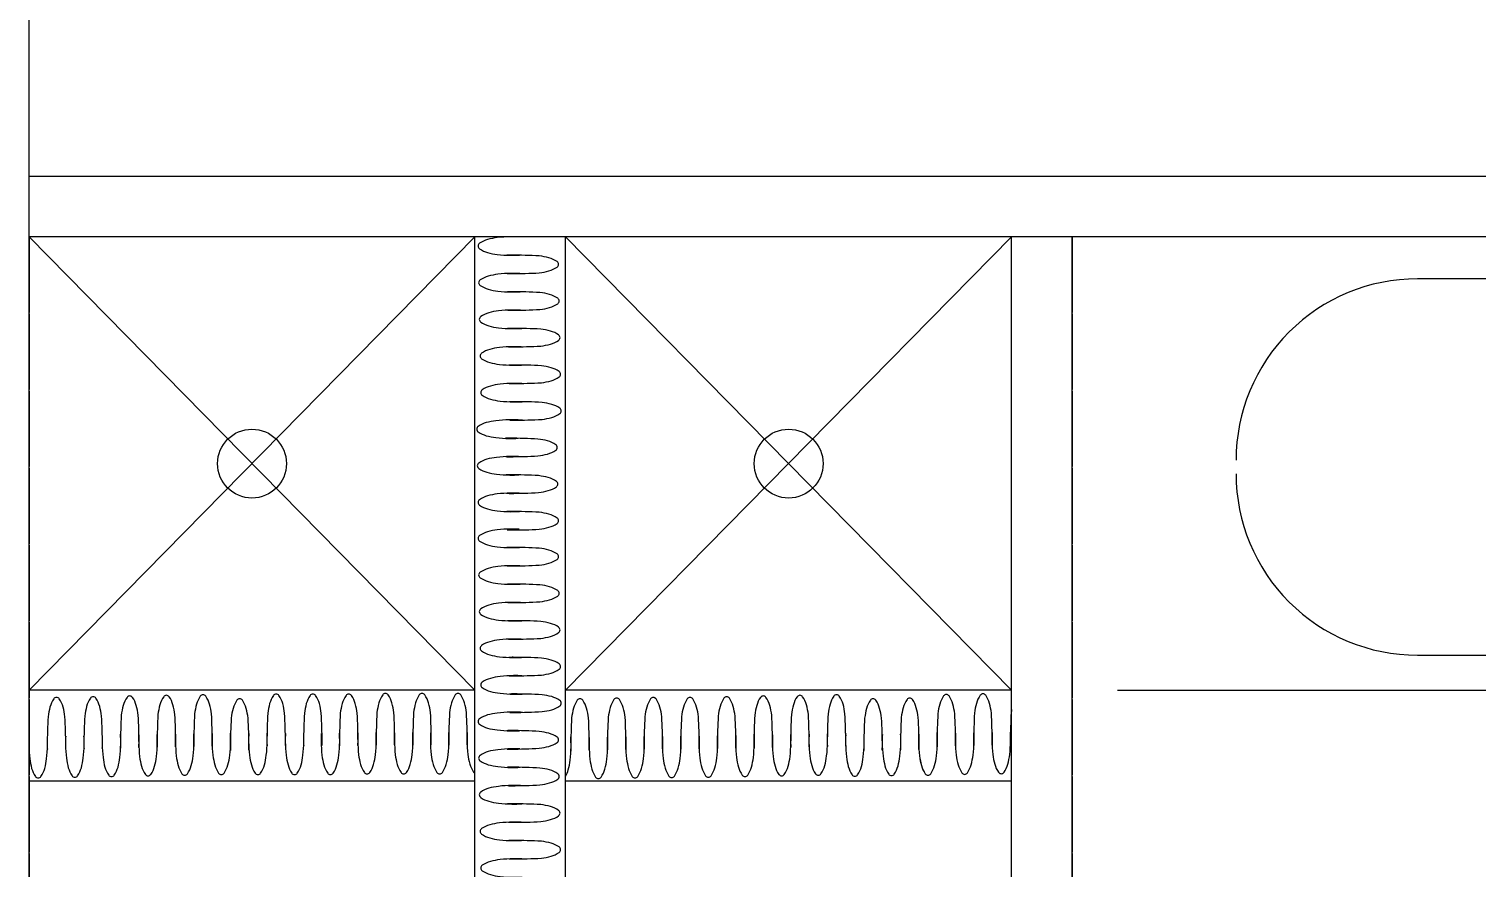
# Model space of a CAD drawing. Header units: inches. Extents: x -460 to 10305, y -938 to 5356.
# Drawn here: x 2012.3 to 2108.1, y 2535.3 to 2590.9 of the extents above; entities that cross this region are included whole.
import ezdxf

# ---------------------------------------------------------------- set-up
doc = ezdxf.new("R2010")
doc.units = ezdxf.units.IN
doc.header["$MEASUREMENT"] = 0
doc.linetypes.add('01-0263-01-DWG-BFP-ARCH$0$763', pattern=[5.0001, 5, -0.0001])
for name, color, linetype in [('01-0263-01-DWG-BFP-ARCH$0$SP-AREA', 250, '01-0263-01-DWG-BFP-ARCH$0$763'), ('01-0263-01-DWG-BFP-ARCH$0$SP-FIXT', 35, 'Continuous'), ('01-0263-01-DWG-BFP-ARCH$0$SP-PART', 190, 'Continuous'), ('01-0263-01-DWG-BFP-ARCH$0$SP-WALL', 7, 'Continuous')]:
    doc.layers.add(name, color=color, linetype=linetype)

# ---------------------------------------------------------------- blocks, each defined once
blk = doc.blocks.new('01-0263-01-DWG-BFP-ARCH', base_point=(1295.158, 1353.427))
at = {"layer": '01-0263-01-DWG-BFP-ARCH$0$SP-AREA'}
blk.add_lwpolyline([(3535.158, 1858.927), (3535.158, 1981.427), (3467.158, 1981.427), (3467.158, 1907.427), (3461.158, 1907.427), (3461.158, 1911.427), (3463.158, 1911.427), (3463.158, 1981.427), (3376.158, 1981.427), (3376.158, 1932.77), (3356.158, 1903.194), (3356.158, 1888.851), (3352.158, 1888.851), (3352.158, 1904.851), (3372.158, 1934.427), (3372.158, 1981.427), (3307.158, 1981.427), (3307.158, 1865.427)], dxfattribs=at)
at = {"layer": '01-0263-01-DWG-BFP-ARCH$0$SP-FIXT'}
for p, q in [((3336.658, 1951.427), (3307.158, 1981.427)), ((3336.658, 1981.427), (3307.158, 1951.427)), ((3372.158, 1981.427), (3342.658, 1951.427)), ((3372.158, 1951.427), (3342.658, 1981.427)), ((3379.158, 1951.427), (3463.158, 1951.427))]:
    blk.add_line(p, q, dxfattribs=at)
blk.add_lwpolyline([(3387.007, 1965.753, 0.414214), (3399.007, 1953.753), (3451.923, 1953.753), (3451.923, 1978.653), (3399.007, 1978.653, 0.414214), (3387.007, 1966.653)], format="xyb", dxfattribs=at)
for centre in [(3321.908, 1966.427), (3357.408, 1966.427)]:
    blk.add_circle(centre, 2.278, dxfattribs=at)
at = {"layer": '01-0263-01-DWG-BFP-ARCH$0$SP-PART'}
for p, q in [((3336.658, 1913.427), (3336.658, 1981.427)), ((3342.658, 1913.427), (3342.658, 1981.427)), ((3336.658, 1951.427), (3307.158, 1951.427)), ((3372.158, 1951.427), (3342.658, 1951.427)), ((3336.658, 1945.427), (3307.158, 1945.427)), ((3372.158, 1945.427), (3342.658, 1945.427))]:
    blk.add_line(p, q, dxfattribs=at)
for points in [[(3339.582, 1981.427, 0.004146), (3339.021, 1981.432, 0.02916), (3338.134, 1981.38, 0.039769), (3337.494, 1981.253, 0.081037), (3336.957, 1981.001, 0.247833), (3336.861, 1980.821, 0.247833), (3336.957, 1980.64, 0.081037), (3337.494, 1980.389, 0.039769), (3338.134, 1980.262, 0.02916), (3339.021, 1980.21, 0.0043), (3339.603, 1980.215, 0.039769)], [(3342.186, 1979.609, 0.247833), (3342.091, 1979.789, 0.081037), (3341.553, 1980.041, 0.039769), (3340.914, 1980.168, 0.013847), (3339.042, 1980.219, 0.009217), (3338.761, 1980.214, 0.039769)], [(3338.782, 1979.002, 0.008534), (3339.042, 1978.998, 0.013847), (3340.914, 1979.05, 0.039769), (3341.553, 1979.177, 0.081037), (3342.091, 1979.428, 0.247833), (3342.186, 1979.609, 0.247833)], [(3339.624, 1979.003, 0.004146), (3339.063, 1979.007, 0.02916), (3338.175, 1978.956, 0.039769), (3337.536, 1978.828, 0.081037), (3336.998, 1978.577, 0.247833), (3336.903, 1978.397, 0.247833), (3336.998, 1978.216, 0.081037), (3337.536, 1977.965, 0.039769), (3338.175, 1977.837, 0.02916), (3339.063, 1977.786, 0.0043), (3339.644, 1977.791, 0.039769)], [(3342.228, 1977.184, 0.247833), (3342.132, 1977.365, 0.081037), (3341.595, 1977.616, 0.039769), (3340.955, 1977.744, 0.013847), (3339.084, 1977.795, 0.009217), (3338.803, 1977.79, 0.039769)], [(3339.665, 1976.579, 0.004146), (3339.105, 1976.583, 0.02916), (3338.217, 1976.531, 0.039769), (3337.577, 1976.404, 0.081037), (3337.04, 1976.153, 0.247833), (3336.945, 1975.972, 0.247833), (3337.04, 1975.792, 0.081037), (3337.577, 1975.54, 0.039769), (3338.217, 1975.413, 0.02916), (3339.105, 1975.362, 0.004854), (3339.761, 1975.368, 0.039769)], [(3338.823, 1976.578, 0.008534), (3339.084, 1976.574, 0.013847), (3340.955, 1976.625, 0.039769), (3341.595, 1976.753, 0.081037), (3342.132, 1977.004, 0.247833), (3342.228, 1977.184, 0.247833)], [(3342.285, 1974.763, 0.247833), (3342.19, 1974.944, 0.081037), (3341.653, 1975.195, 0.039769), (3341.013, 1975.322, 0.013847), (3339.142, 1975.374, 0.010512), (3338.821, 1975.367, 0.039769)], [(3338.881, 1974.156, 0.008534), (3339.142, 1974.152, 0.013847), (3341.013, 1974.204, 0.039769), (3341.653, 1974.331, 0.081037), (3342.19, 1974.582, 0.247833), (3342.285, 1974.763, 0.247833)], [(3339.723, 1974.157, 0.004146), (3339.162, 1974.162, 0.02916), (3338.275, 1974.11, 0.039769), (3337.635, 1973.983, 0.081037), (3337.098, 1973.731, 0.247833), (3337.002, 1973.551, 0.247833), (3337.098, 1973.37, 0.081037), (3337.635, 1973.119, 0.039769), (3338.275, 1972.992, 0.02916), (3339.162, 1972.94, 0.0043), (3339.744, 1972.945, 0.039769)], [(3342.327, 1972.339, 0.247833), (3342.232, 1972.519, 0.081037), (3341.694, 1972.771, 0.039769), (3341.055, 1972.898, 0.013847), (3339.183, 1972.949, 0.009217), (3338.902, 1972.944, 0.039769)], [(3339.765, 1971.733, 0.004146), (3339.204, 1971.737, 0.02916), (3338.316, 1971.686, 0.039769), (3337.677, 1971.558, 0.081037), (3337.139, 1971.307, 0.247833), (3337.044, 1971.127, 0.247833), (3337.139, 1970.946, 0.081037), (3337.677, 1970.695, 0.039769), (3338.316, 1970.567, 0.02916), (3339.204, 1970.516, 0.0043), (3339.785, 1970.521, 0.039769)], [(3338.923, 1971.732, 0.008534), (3339.183, 1971.728, 0.013847), (3341.055, 1971.78, 0.039769), (3341.694, 1971.907, 0.081037), (3342.232, 1972.158, 0.247833), (3342.327, 1972.339, 0.247833)], [(3339.806, 1969.309, 0.004146), (3339.246, 1969.313, 0.009217), (3338.964, 1969.308, 0.008534), (3339.225, 1969.304, 0.013847), (3341.096, 1969.355, 0.039769), (3341.736, 1969.483, 0.081037), (3342.273, 1969.734, 0.247833), (3342.369, 1969.914, 0.247833), (3342.273, 1970.095, 0.081037), (3341.736, 1970.346, 0.039769), (3341.096, 1970.473, 0.013847), (3339.225, 1970.525, 0.009217), (3338.944, 1970.52, 0.039769)], [(3339.493, 1969.312, 0.004146), (3338.933, 1969.317, 0.02916), (3338.045, 1969.265, 0.039769), (3337.405, 1969.138, 0.081037), (3336.868, 1968.887, 0.247833), (3336.773, 1968.706, 0.247833), (3336.868, 1968.525, 0.081037), (3337.405, 1968.274, 0.039769), (3338.045, 1968.147, 0.02916), (3338.933, 1968.095, 0.0043), (3339.514, 1968.1, 0.039769)], [(3342.098, 1967.494, 0.247833), (3342.002, 1967.675, 0.081037), (3341.465, 1967.926, 0.039769), (3340.825, 1968.053, 0.013847), (3338.954, 1968.105, 0.009217), (3338.672, 1968.1, 0.039769)], [(3339.535, 1966.888, 0.004146), (3338.974, 1966.893, 0.02916), (3338.087, 1966.841, 0.039769), (3337.447, 1966.714, 0.081037), (3336.91, 1966.463, 0.247833), (3336.814, 1966.282, 0.247833), (3336.91, 1966.101, 0.081037), (3337.447, 1965.85, 0.039769), (3338.087, 1965.723, 0.02916), (3338.974, 1965.671, 0.0043), (3339.556, 1965.676, 0.039769)], [(3338.693, 1966.888, 0.008534), (3338.954, 1966.883, 0.013847), (3340.825, 1966.935, 0.039769), (3341.465, 1967.062, 0.081037), (3342.002, 1967.313, 0.247833), (3342.098, 1967.494, 0.247833)], [(3342.139, 1965.07, 0.247833), (3342.044, 1965.251, 0.081037), (3341.507, 1965.502, 0.039769), (3340.867, 1965.629, 0.013847), (3338.995, 1965.681, 0.009217), (3338.714, 1965.676, 0.039769)], [(3338.735, 1964.464, 0.008534), (3338.995, 1964.459, 0.013847), (3340.867, 1964.511, 0.039769), (3341.507, 1964.638, 0.081037), (3342.044, 1964.889, 0.247833), (3342.139, 1965.07, 0.247833)], [(3339.582, 1964.464, 0.004146), (3339.021, 1964.469, 0.02916), (3338.134, 1964.417, 0.039769), (3337.494, 1964.29, 0.081037), (3336.957, 1964.039, 0.247833), (3336.861, 1963.858, 0.247833), (3336.957, 1963.677, 0.081037), (3337.494, 1963.426, 0.039769), (3338.134, 1963.299, 0.02916), (3339.021, 1963.247, 0.0043), (3339.603, 1963.252, 0.039769)], [(3342.186, 1962.646, 0.247833), (3342.091, 1962.827, 0.081037), (3341.553, 1963.078, 0.039769), (3340.914, 1963.205, 0.013847), (3339.042, 1963.257, 0.009217), (3338.761, 1963.252, 0.039769)], [(3339.582, 1962.088, 0.004146), (3339.021, 1962.092, 0.02916), (3338.134, 1962.041, 0.039769), (3337.494, 1961.914, 0.081037), (3336.957, 1961.662, 0.247833), (3336.861, 1961.482, 0.247833), (3336.957, 1961.301, 0.081037), (3337.494, 1961.05, 0.039769), (3338.134, 1960.923, 0.02916), (3339.021, 1960.871, 0.0043), (3339.603, 1960.876, 0.039769)], [(3338.782, 1962.04, 0.008534), (3339.042, 1962.035, 0.013847), (3340.914, 1962.087, 0.039769), (3341.553, 1962.214, 0.081037), (3342.091, 1962.465, 0.247833), (3342.186, 1962.646, 0.247833)], [(3342.186, 1960.27, 0.247833), (3342.091, 1960.45, 0.081037), (3341.553, 1960.701, 0.039769), (3340.914, 1960.829, 0.013847), (3339.042, 1960.88, 0.009217), (3338.761, 1960.875, 0.039769)], [(3338.782, 1959.663, 0.008534), (3339.042, 1959.659, 0.013847), (3340.914, 1959.711, 0.039769), (3341.553, 1959.838, 0.081037), (3342.091, 1960.089, 0.247833), (3342.186, 1960.27, 0.247833)], [(3339.624, 1959.664, 0.004146), (3339.063, 1959.668, 0.02916), (3338.175, 1959.617, 0.039769), (3337.536, 1959.489, 0.081037), (3336.998, 1959.238, 0.247833), (3336.903, 1959.057, 0.247833), (3336.998, 1958.877, 0.081037), (3337.536, 1958.626, 0.039769), (3338.175, 1958.498, 0.02916), (3339.063, 1958.447, 0.0043), (3339.644, 1958.452, 0.039769)], [(3342.228, 1957.845, 0.247833), (3342.132, 1958.026, 0.081037), (3341.595, 1958.277, 0.039769), (3340.955, 1958.404, 0.013847), (3339.084, 1958.456, 0.009217), (3338.803, 1958.451, 0.039769)], [(3339.665, 1957.24, 0.004146), (3339.105, 1957.244, 0.02916), (3338.217, 1957.192, 0.039769), (3337.577, 1957.065, 0.081037), (3337.04, 1956.814, 0.247833), (3336.945, 1956.633, 0.247833), (3337.04, 1956.453, 0.081037), (3337.577, 1956.201, 0.039769), (3338.217, 1956.074, 0.02916), (3339.105, 1956.023, 0.004854), (3339.761, 1956.029, 0.039769)], [(3338.823, 1957.239, 0.008534), (3339.084, 1957.235, 0.013847), (3340.955, 1957.286, 0.039769), (3341.595, 1957.413, 0.081037), (3342.132, 1957.665, 0.247833), (3342.228, 1957.845, 0.247833)], [(3342.285, 1955.424, 0.247833), (3342.19, 1955.604, 0.081037), (3341.653, 1955.856, 0.039769), (3341.013, 1955.983, 0.013847), (3339.142, 1956.035, 0.010512), (3338.821, 1956.028, 0.039769)], [(3338.881, 1954.817, 0.008534), (3339.142, 1954.813, 0.013847), (3341.013, 1954.865, 0.039769), (3341.653, 1954.992, 0.081037), (3342.19, 1955.243, 0.247833), (3342.285, 1955.424, 0.247833)], [(3339.723, 1954.818, 0.004146), (3339.162, 1954.822, 0.02916), (3338.275, 1954.771, 0.039769), (3337.635, 1954.644, 0.081037), (3337.098, 1954.392, 0.247833), (3337.002, 1954.212, 0.247833), (3337.098, 1954.031, 0.081037), (3337.635, 1953.78, 0.039769), (3338.275, 1953.653, 0.02916), (3339.162, 1953.601, 0.0043), (3339.744, 1953.606, 0.039769)], [(3342.327, 1953, 0.247833), (3342.232, 1953.18, 0.081037), (3341.694, 1953.431, 0.039769), (3341.055, 1953.559, 0.013847), (3339.183, 1953.61, 0.009217), (3338.902, 1953.605, 0.039769)], [(3339.765, 1952.394, 0.004146), (3339.204, 1952.398, 0.02916), (3338.316, 1952.347, 0.039769), (3337.677, 1952.219, 0.081037), (3337.139, 1951.968, 0.247833), (3337.044, 1951.787, 0.247833), (3337.139, 1951.607, 0.081037), (3337.677, 1951.356, 0.039769), (3338.316, 1951.228, 0.02916), (3339.204, 1951.177, 0.0043), (3339.785, 1951.182, 0.039769)], [(3338.923, 1952.393, 0.008534), (3339.183, 1952.389, 0.013847), (3341.055, 1952.44, 0.039769), (3341.694, 1952.568, 0.081037), (3342.232, 1952.819, 0.247833), (3342.327, 1953, 0.247833)], [(3308.976, 1950.955, 0.247833), (3308.795, 1950.86, 0.081037), (3308.544, 1950.322, 0.039769), (3308.417, 1949.683, 0.013847), (3308.365, 1947.811, 0.009217), (3308.37, 1947.53, 0.039769)], [(3309.583, 1947.551, 0.008534), (3309.587, 1947.811, 0.013847), (3309.535, 1949.683, 0.039769), (3309.408, 1950.322, 0.081037), (3309.157, 1950.86, 0.247833), (3308.976, 1950.955, 0.247833)], [(3311.4, 1950.997, 0.247833), (3311.219, 1950.901, 0.081037), (3310.968, 1950.364, 0.039769), (3310.841, 1949.724, 0.013847), (3310.789, 1947.853, 0.009217), (3310.795, 1947.572, 0.039769)], [(3312.007, 1947.592, 0.008534), (3312.011, 1947.853, 0.013847), (3311.959, 1949.724, 0.039769), (3311.832, 1950.364, 0.081037), (3311.581, 1950.901, 0.247833), (3311.4, 1950.997, 0.247833)], [(3313.822, 1951.055, 0.247833), (3313.641, 1950.959, 0.081037), (3313.39, 1950.422, 0.039769), (3313.263, 1949.782, 0.013847), (3313.211, 1947.911, 0.010512), (3313.218, 1947.59, 0.039769)], [(3314.428, 1947.65, 0.008534), (3314.433, 1947.911, 0.013847), (3314.381, 1949.782, 0.039769), (3314.254, 1950.422, 0.081037), (3314.003, 1950.959, 0.247833), (3313.822, 1951.055, 0.247833)], [(3316.246, 1951.096, 0.247833), (3316.065, 1951.001, 0.081037), (3315.814, 1950.464, 0.039769), (3315.687, 1949.824, 0.013847), (3315.635, 1947.952, 0.009217), (3315.64, 1947.671, 0.039769)], [(3316.853, 1947.692, 0.008534), (3316.857, 1947.952, 0.013847), (3316.805, 1949.824, 0.039769), (3316.678, 1950.464, 0.081037), (3316.427, 1951.001, 0.247833), (3316.246, 1951.096, 0.247833)], [(3319.276, 1948.575, 0.004146), (3319.271, 1948.015, 0.009217), (3319.277, 1947.733, 0.008534), (3319.281, 1947.994, 0.013847), (3319.229, 1949.865, 0.039769), (3319.102, 1950.505, 0.081037), (3318.851, 1951.042, 0.247833), (3318.67, 1951.138, 0.247833), (3318.489, 1951.042, 0.081037), (3318.238, 1950.505, 0.039769), (3318.111, 1949.865, 0.013847), (3318.059, 1947.994, 0.009217), (3318.065, 1947.713, 0.039769)], [(3321.091, 1950.867, 0.247833), (3320.91, 1950.771, 0.081037), (3320.659, 1950.234, 0.039769), (3320.532, 1949.594, 0.013847), (3320.48, 1947.723, 0.009217), (3320.485, 1947.441, 0.039769)], [(3321.697, 1947.462, 0.008534), (3321.702, 1947.723, 0.013847), (3321.65, 1949.594, 0.039769), (3321.523, 1950.234, 0.081037), (3321.271, 1950.771, 0.247833), (3321.091, 1950.867, 0.247833)], [(3323.509, 1951.179, 0.247833), (3323.328, 1951.084, 0.081037), (3323.077, 1950.547, 0.039769), (3322.95, 1949.907, 0.013847), (3322.898, 1948.035, 0.009217), (3322.903, 1947.754, 0.039769)], [(3324.115, 1947.775, 0.008534), (3324.12, 1948.035, 0.013847), (3324.068, 1949.907, 0.039769), (3323.941, 1950.547, 0.081037), (3323.69, 1951.084, 0.247833), (3323.509, 1951.179, 0.247833)], [(3325.934, 1951.179, 0.247833), (3325.753, 1951.084, 0.081037), (3325.502, 1950.547, 0.039769), (3325.375, 1949.907, 0.013847), (3325.323, 1948.035, 0.009217), (3325.328, 1947.754, 0.039769)], [(3326.54, 1947.775, 0.008534), (3326.545, 1948.035, 0.013847), (3326.493, 1949.907, 0.039769), (3326.366, 1950.547, 0.081037), (3326.115, 1951.084, 0.247833), (3325.934, 1951.179, 0.247833)], [(3328.31, 1951.179, 0.247833), (3328.13, 1951.084, 0.081037), (3327.878, 1950.547, 0.039769), (3327.751, 1949.907, 0.013847), (3327.699, 1948.035, 0.009217), (3327.705, 1947.754, 0.039769)], [(3328.917, 1947.775, 0.008534), (3328.921, 1948.035, 0.013847), (3328.869, 1949.907, 0.039769), (3328.742, 1950.547, 0.081037), (3328.491, 1951.084, 0.247833), (3328.31, 1951.179, 0.247833)], [(3330.734, 1951.221, 0.247833), (3330.554, 1951.126, 0.081037), (3330.303, 1950.588, 0.039769), (3330.175, 1949.949, 0.013847), (3330.124, 1948.077, 0.009217), (3330.129, 1947.796, 0.039769)], [(3331.341, 1947.817, 0.008534), (3331.345, 1948.077, 0.013847), (3331.293, 1949.949, 0.039769), (3331.166, 1950.588, 0.081037), (3330.915, 1951.126, 0.247833), (3330.734, 1951.221, 0.247833)], [(3333.159, 1951.221, 0.247833), (3332.978, 1951.126, 0.081037), (3332.727, 1950.588, 0.039769), (3332.6, 1949.949, 0.013847), (3332.548, 1948.077, 0.009217), (3332.554, 1947.796, 0.039769)], [(3333.766, 1947.817, 0.008534), (3333.77, 1948.077, 0.013847), (3333.718, 1949.949, 0.039769), (3333.591, 1950.588, 0.081037), (3333.34, 1951.126, 0.247833), (3333.159, 1951.221, 0.247833)], [(3335.536, 1951.221, 0.247833), (3335.355, 1951.126, 0.081037), (3335.104, 1950.588, 0.039769), (3334.977, 1949.949, 0.013847), (3334.925, 1948.077, 0.009217), (3334.93, 1947.796, 0.039769)], [(3336.142, 1947.817, 0.008534), (3336.147, 1948.077, 0.013847), (3336.095, 1949.949, 0.039769), (3335.968, 1950.588, 0.081037), (3335.717, 1951.126, 0.247833), (3335.536, 1951.221, 0.247833)], [(3339.806, 1949.97, 0.004146), (3339.246, 1949.974, 0.009217), (3338.964, 1949.969, 0.008534), (3339.225, 1949.965, 0.013847), (3341.096, 1950.016, 0.039769), (3341.736, 1950.143, 0.081037), (3342.273, 1950.395, 0.247833), (3342.369, 1950.575, 0.247833), (3342.273, 1950.756, 0.081037), (3341.736, 1951.007, 0.039769), (3341.096, 1951.134, 0.013847), (3339.225, 1951.186, 0.009217), (3338.944, 1951.181, 0.039769)], [(3343.611, 1950.872, 0.247833), (3343.43, 1950.776, 0.081037), (3343.179, 1950.239, 0.039769), (3343.052, 1949.599, 0.013847), (3343, 1947.728, 0.010512), (3343.007, 1947.407, 0.039769)], [(3344.217, 1947.467, 0.008534), (3344.222, 1947.728, 0.013847), (3344.17, 1949.599, 0.039769), (3344.043, 1950.239, 0.081037), (3343.792, 1950.776, 0.247833), (3343.611, 1950.872, 0.247833)], [(3346.035, 1950.913, 0.247833), (3345.854, 1950.818, 0.081037), (3345.603, 1950.281, 0.039769), (3345.476, 1949.641, 0.013847), (3345.424, 1947.77, 0.009217), (3345.429, 1947.488, 0.039769)], [(3346.641, 1947.509, 0.008534), (3346.646, 1947.77, 0.013847), (3346.594, 1949.641, 0.039769), (3346.467, 1950.281, 0.081037), (3346.216, 1950.818, 0.247833), (3346.035, 1950.913, 0.247833)], [(3348.612, 1950.892, 0.196557), (3348.459, 1950.955, 0.247833), (3348.278, 1950.86, 0.081037), (3348.027, 1950.322, 0.039769), (3347.9, 1949.683, 0.013847), (3347.848, 1947.811, 0.009217), (3347.853, 1947.53)], [(3349.065, 1947.551, 0.008534), (3349.07, 1947.811, 0.013847), (3349.018, 1949.683, 0.039769), (3348.891, 1950.322, 0.081037), (3348.64, 1950.86, 0.247833), (3348.459, 1950.955, 0.247833)], [(3350.884, 1950.955, 0.247833), (3350.703, 1950.86, 0.081037), (3350.452, 1950.322, 0.039769), (3350.324, 1949.683, 0.013847), (3350.273, 1947.811, 0.009217), (3350.278, 1947.53, 0.039769)], [(3351.49, 1947.551, 0.008534), (3351.494, 1947.811, 0.013847), (3351.443, 1949.683, 0.039769), (3351.315, 1950.322, 0.081037), (3351.064, 1950.86, 0.247833), (3350.884, 1950.955, 0.247833)], [(3353.308, 1950.997, 0.247833), (3353.127, 1950.901, 0.081037), (3352.876, 1950.364, 0.039769), (3352.749, 1949.724, 0.013847), (3352.697, 1947.853, 0.009217), (3352.702, 1947.572, 0.039769)], [(3353.914, 1947.592, 0.008534), (3353.919, 1947.853, 0.013847), (3353.867, 1949.724, 0.039769), (3353.74, 1950.364, 0.081037), (3353.488, 1950.901, 0.247833), (3353.308, 1950.997, 0.247833)], [(3355.729, 1951.055, 0.247833), (3355.549, 1950.959, 0.081037), (3355.297, 1950.422, 0.039769), (3355.17, 1949.782, 0.013847), (3355.119, 1947.911, 0.010512), (3355.125, 1947.59, 0.039769)], [(3356.336, 1947.65, 0.008534), (3356.34, 1947.911, 0.013847), (3356.288, 1949.782, 0.039769), (3356.161, 1950.422, 0.081037), (3355.91, 1950.959, 0.247833), (3355.729, 1951.055, 0.247833)], [(3358.154, 1951.096, 0.247833), (3357.973, 1951.001, 0.081037), (3357.722, 1950.464, 0.039769), (3357.594, 1949.824, 0.013847), (3357.543, 1947.952, 0.009217), (3357.548, 1947.671, 0.039769)], [(3358.76, 1947.692, 0.008534), (3358.764, 1947.952, 0.013847), (3358.713, 1949.824, 0.039769), (3358.585, 1950.464, 0.081037), (3358.334, 1951.001, 0.247833), (3358.154, 1951.096, 0.247833)], [(3361.184, 1948.575, 0.004146), (3361.179, 1948.015, 0.009217), (3361.184, 1947.733, 0.008534), (3361.189, 1947.994, 0.013847), (3361.137, 1949.865, 0.039769), (3361.01, 1950.505, 0.081037), (3360.758, 1951.042, 0.247833), (3360.578, 1951.138, 0.247833), (3360.397, 1951.042, 0.081037), (3360.146, 1950.505, 0.039769), (3360.019, 1949.865, 0.013847), (3359.967, 1947.994, 0.009217), (3359.972, 1947.713, 0.039769)], [(3362.998, 1950.867, 0.247833), (3362.817, 1950.771, 0.081037), (3362.566, 1950.234, 0.039769), (3362.439, 1949.594, 0.013847), (3362.387, 1947.723, 0.009217), (3362.392, 1947.441, 0.039769)], [(3363.604, 1947.462, 0.008534), (3363.609, 1947.723, 0.013847), (3363.557, 1949.594, 0.039769), (3363.43, 1950.234, 0.081037), (3363.179, 1950.771, 0.247833), (3362.998, 1950.867, 0.247833)], [(3365.422, 1950.908, 0.247833), (3365.241, 1950.813, 0.081037), (3364.99, 1950.276, 0.039769), (3364.863, 1949.636, 0.013847), (3364.811, 1947.764, 0.009217), (3364.817, 1947.483, 0.039769)], [(3366.029, 1947.504, 0.008534), (3366.033, 1947.764, 0.013847), (3365.981, 1949.636, 0.039769), (3365.854, 1950.276, 0.081037), (3365.603, 1950.813, 0.247833), (3365.422, 1950.908, 0.247833)], [(3367.84, 1951.15, 0.247833), (3367.659, 1951.055, 0.081037), (3367.408, 1950.518, 0.039769), (3367.281, 1949.878, 0.013847), (3367.229, 1948.006, 0.010512), (3367.236, 1947.686, 0.039769)], [(3368.447, 1947.746, 0.008534), (3368.451, 1948.006, 0.013847), (3368.399, 1949.878, 0.039769), (3368.272, 1950.518, 0.081037), (3368.021, 1951.055, 0.247833), (3367.84, 1951.15, 0.247833)], [(3370.264, 1951.192, 0.247833), (3370.084, 1951.096, 0.081037), (3369.832, 1950.559, 0.039769), (3369.705, 1949.919, 0.013847), (3369.654, 1948.048, 0.009217), (3369.659, 1947.767, 0.039769)], [(3370.871, 1947.788, 0.008534), (3370.875, 1948.048, 0.013847), (3370.823, 1949.919, 0.039769), (3370.696, 1950.559, 0.081037), (3370.445, 1951.096, 0.247833), (3370.264, 1951.192, 0.247833)], [(3339.582, 1949.969, 0.004146), (3339.021, 1949.974, 0.02916), (3338.134, 1949.922, 0.039769), (3337.494, 1949.795, 0.081037), (3336.957, 1949.544, 0.247833), (3336.861, 1949.363, 0.247833), (3336.957, 1949.182, 0.081037), (3337.494, 1948.931, 0.039769), (3338.134, 1948.804, 0.02916), (3339.021, 1948.752, 0.0043), (3339.603, 1948.757, 0.039769)], [(3372.158, 1950.16, 0.012266), (3372.13, 1949.961, 0.013847), (3372.078, 1948.09, 0.009217), (3372.083, 1947.808)], [(3312.006, 1948.434, 0.004146), (3312.001, 1947.874, 0.02916), (3312.053, 1946.986, 0.039769), (3312.18, 1946.346, 0.081037), (3312.432, 1945.809, 0.247833), (3312.612, 1945.714, 0.247833), (3312.793, 1945.809, 0.081037), (3313.044, 1946.346, 0.039769), (3313.171, 1946.986, 0.02916), (3313.223, 1947.874, 0.004854), (3313.217, 1948.53, 0.039769)], [(3314.428, 1948.492, 0.004146), (3314.423, 1947.931, 0.02916), (3314.475, 1947.044, 0.039769), (3314.602, 1946.404, 0.081037), (3314.853, 1945.867, 0.247833), (3315.034, 1945.771, 0.247833), (3315.215, 1945.867, 0.081037), (3315.466, 1946.404, 0.039769), (3315.593, 1947.044, 0.02916), (3315.645, 1947.931, 0.0043), (3315.64, 1948.513, 0.039769)], [(3316.852, 1948.534, 0.004146), (3316.847, 1947.973, 0.02916), (3316.899, 1947.085, 0.039769), (3317.026, 1946.446, 0.081037), (3317.277, 1945.908, 0.247833), (3317.458, 1945.813, 0.247833), (3317.639, 1945.908, 0.081037), (3317.89, 1946.446, 0.039769), (3318.017, 1947.085, 0.02916), (3318.069, 1947.973, 0.0043), (3318.064, 1948.554, 0.039769)], [(3319.276, 1948.575, 0.004146), (3319.271, 1948.015, 0.02916), (3319.323, 1947.127, 0.039769), (3319.45, 1946.487, 0.081037), (3319.702, 1945.95, 0.247833), (3319.882, 1945.855, 0.247833), (3320.063, 1945.95, 0.081037), (3320.314, 1946.487, 0.039769), (3320.441, 1947.127, 0.02916), (3320.493, 1948.015, 0.0043), (3320.488, 1948.596, 0.039769)], [(3321.691, 1948.575, 0.004146), (3321.686, 1948.015, 0.02916), (3321.738, 1947.127, 0.039769), (3321.865, 1946.487, 0.081037), (3322.116, 1945.95, 0.247833), (3322.297, 1945.855, 0.247833), (3322.478, 1945.95, 0.081037), (3322.729, 1946.487, 0.039769), (3322.856, 1947.127, 0.02916), (3322.908, 1948.015, 0.0043), (3322.903, 1948.596, 0.039769)], [(3324.116, 1948.575, 0.004146), (3324.111, 1948.015, 0.02916), (3324.163, 1947.127, 0.039769), (3324.29, 1946.487, 0.081037), (3324.541, 1945.95, 0.247833), (3324.722, 1945.855, 0.247833), (3324.903, 1945.95, 0.081037), (3325.154, 1946.487, 0.039769), (3325.281, 1947.127, 0.02916), (3325.333, 1948.015, 0.0043), (3325.328, 1948.596, 0.039769)], [(3326.492, 1948.575, 0.004146), (3326.487, 1948.015, 0.02916), (3326.539, 1947.127, 0.039769), (3326.666, 1946.487, 0.081037), (3326.917, 1945.95, 0.247833), (3327.098, 1945.855, 0.247833), (3327.279, 1945.95, 0.081037), (3327.53, 1946.487, 0.039769), (3327.657, 1947.127, 0.02916), (3327.709, 1948.015, 0.0043), (3327.704, 1948.596, 0.039769)], [(3328.916, 1948.617, 0.004146), (3328.912, 1948.056, 0.02916), (3328.963, 1947.169, 0.039769), (3329.09, 1946.529, 0.081037), (3329.342, 1945.992, 0.247833), (3329.522, 1945.896, 0.247833), (3329.703, 1945.992, 0.081037), (3329.954, 1946.529, 0.039769), (3330.081, 1947.169, 0.02916), (3330.133, 1948.056, 0.0043), (3330.128, 1948.638, 0.039769)], [(3331.341, 1948.617, 0.004146), (3331.336, 1948.056, 0.02916), (3331.388, 1947.169, 0.039769), (3331.515, 1946.529, 0.081037), (3331.766, 1945.992, 0.247833), (3331.947, 1945.896, 0.247833), (3332.128, 1945.992, 0.081037), (3332.379, 1946.529, 0.039769), (3332.506, 1947.169, 0.02916), (3332.558, 1948.056, 0.0043), (3332.553, 1948.638, 0.039769)], [(3333.717, 1948.617, 0.004146), (3333.713, 1948.056, 0.02916), (3333.765, 1947.169, 0.039769), (3333.892, 1946.529, 0.081037), (3334.143, 1945.992, 0.247833), (3334.324, 1945.896, 0.247833), (3334.504, 1945.992, 0.081037), (3334.756, 1946.529, 0.039769), (3334.883, 1947.169, 0.02916), (3334.934, 1948.056, 0.0043), (3334.929, 1948.638, 0.039769)], [(3336.142, 1948.638, 0.004146), (3336.137, 1948.077, 0.02916), (3336.189, 1947.19, 0.039769), (3336.316, 1946.55, 0.081037), (3336.567, 1946.013, 0.137535), (3336.658, 1945.937, 0.137535)], [(3342.186, 1948.151, 0.247833), (3342.091, 1948.332, 0.081037), (3341.553, 1948.583, 0.039769), (3340.914, 1948.71, 0.013847), (3339.042, 1948.762, 0.009217), (3338.761, 1948.756, 0.039769)], [(3353.914, 1948.434, 0.004146), (3353.909, 1947.874, 0.02916), (3353.961, 1946.986, 0.039769), (3354.088, 1946.346, 0.081037), (3354.339, 1945.809, 0.247833), (3354.52, 1945.714, 0.247833), (3354.701, 1945.809, 0.081037), (3354.952, 1946.346, 0.039769), (3355.079, 1946.986, 0.02916), (3355.131, 1947.874, 0.004854), (3355.124, 1948.53, 0.039769)], [(3356.335, 1948.492, 0.004146), (3356.331, 1947.931, 0.02916), (3356.382, 1947.044, 0.039769), (3356.51, 1946.404, 0.081037), (3356.761, 1945.867, 0.247833), (3356.941, 1945.771, 0.247833), (3357.122, 1945.867, 0.081037), (3357.373, 1946.404, 0.039769), (3357.501, 1947.044, 0.02916), (3357.552, 1947.931, 0.0043), (3357.547, 1948.513, 0.039769)], [(3358.759, 1948.534, 0.004146), (3358.755, 1947.973, 0.02916), (3358.807, 1947.085, 0.039769), (3358.934, 1946.446, 0.081037), (3359.185, 1945.908, 0.247833), (3359.366, 1945.813, 0.247833), (3359.546, 1945.908, 0.081037), (3359.798, 1946.446, 0.039769), (3359.925, 1947.085, 0.02916), (3359.976, 1947.973, 0.0043), (3359.971, 1948.554, 0.039769)], [(3363.608, 1948.509, 0.004146), (3363.603, 1947.949, 0.02916), (3363.655, 1947.061, 0.039769), (3363.782, 1946.421, 0.081037), (3364.033, 1945.884, 0.247833), (3364.214, 1945.788, 0.247833), (3364.395, 1945.884, 0.081037), (3364.646, 1946.421, 0.039769), (3364.773, 1947.061, 0.02916), (3364.825, 1947.949, 0.0043), (3364.82, 1948.53, 0.039769)], [(3366.019, 1948.53, 0.004146), (3366.014, 1947.969, 0.02916), (3366.066, 1947.082, 0.039769), (3366.193, 1946.442, 0.081037), (3366.444, 1945.905, 0.247833), (3366.625, 1945.809, 0.247833), (3366.806, 1945.905)], [(3366.024, 1948.53, 0.004146), (3366.02, 1947.969, 0.02916), (3366.072, 1947.082, 0.039769), (3366.199, 1946.442, 0.081037), (3366.45, 1945.905, 0.247833), (3366.631, 1945.809, 0.247833), (3366.811, 1945.905, 0.081037), (3367.063, 1946.442, 0.039769), (3367.19, 1947.082, 0.02916), (3367.241, 1947.969, 0.004854), (3367.235, 1948.626, 0.039769)], [(3368.446, 1948.588, 0.004146), (3368.442, 1948.027, 0.02916), (3368.493, 1947.14, 0.039769), (3368.62, 1946.5, 0.081037), (3368.872, 1945.963, 0.247833), (3369.052, 1945.867, 0.247833), (3369.233, 1945.963, 0.081037), (3369.484, 1946.5, 0.039769), (3369.611, 1947.14, 0.02916), (3369.663, 1948.027, 0.0043), (3369.658, 1948.609, 0.039769)], [(3370.87, 1948.629, 0.004146), (3370.866, 1948.069, 0.02916), (3370.917, 1947.181, 0.039769), (3371.045, 1946.541, 0.081037), (3371.296, 1946.004, 0.247833), (3371.476, 1945.909, 0.247833), (3371.657, 1946.004, 0.081037), (3371.908, 1946.541, 0.039769), (3372.036, 1947.181, 0.02916), (3372.087, 1948.069, 0.0043), (3372.082, 1948.65, 0.039769)], [(3307.158, 1948.351, 0.004146), (3307.153, 1947.79, 0.02916), (3307.205, 1946.903, 0.039769), (3307.332, 1946.263, 0.081037), (3307.583, 1945.726, 0.247833), (3307.764, 1945.63, 0.247833), (3307.945, 1945.726, 0.081037), (3308.196, 1946.263, 0.039769), (3308.323, 1946.903, 0.02916), (3308.375, 1947.79, 0.0043), (3308.37, 1948.372, 0.039769)], [(3307.158, 1947.509, 0.008534), (3307.163, 1947.77, 0.0043), (3307.158, 1948.351, 0.039769)], [(3309.582, 1948.393, 0.004146), (3309.577, 1947.832, 0.02916), (3309.629, 1946.944, 0.039769), (3309.756, 1946.305, 0.081037), (3310.007, 1945.767, 0.247833), (3310.188, 1945.672, 0.247833), (3310.369, 1945.767, 0.081037), (3310.62, 1946.305, 0.039769), (3310.747, 1946.944, 0.02916), (3310.799, 1947.832, 0.0043), (3310.794, 1948.413, 0.039769)], [(3338.782, 1947.544, 0.008534), (3339.042, 1947.54, 0.013847), (3340.914, 1947.592, 0.039769), (3341.553, 1947.719, 0.081037), (3342.091, 1947.97, 0.247833), (3342.186, 1948.151, 0.247833)], [(3342.658, 1945.748, 0.061514), (3342.833, 1946.164, 0.039769), (3342.96, 1946.803, 0.02916), (3343.012, 1947.691, 0.004854), (3343.006, 1948.347)], [(3344.217, 1948.309, 0.004146), (3344.212, 1947.749, 0.02916), (3344.264, 1946.861, 0.039769), (3344.391, 1946.221, 0.081037), (3344.642, 1945.684, 0.247833), (3344.823, 1945.589, 0.247833), (3345.004, 1945.684, 0.081037), (3345.255, 1946.221, 0.039769), (3345.382, 1946.861, 0.02916), (3345.434, 1947.749, 0.0043), (3345.429, 1948.33, 0.039769)], [(3346.641, 1948.351, 0.004146), (3346.636, 1947.79, 0.02916), (3346.688, 1946.903, 0.039769), (3346.815, 1946.263, 0.081037), (3347.066, 1945.726, 0.247833), (3347.247, 1945.63, 0.247833), (3347.428, 1945.726, 0.081037), (3347.679, 1946.263, 0.039769), (3347.806, 1946.903, 0.02916), (3347.858, 1947.79, 0.0043), (3347.853, 1948.372, 0.039769)], [(3349.066, 1948.372, 0.004146), (3349.061, 1947.811, 0.02916), (3349.113, 1946.924, 0.039769), (3349.24, 1946.284, 0.081037), (3349.491, 1945.747, 0.247833), (3349.672, 1945.651, 0.247833), (3349.853, 1945.747, 0.081037), (3350.104, 1946.284, 0.039769), (3350.231, 1946.924, 0.02916), (3350.283, 1947.811, 0.0043), (3350.278, 1948.393, 0.039769)], [(3351.489, 1948.393, 0.004146), (3351.485, 1947.832, 0.02916), (3351.537, 1946.944, 0.039769), (3351.664, 1946.305, 0.081037), (3351.915, 1945.767, 0.247833), (3352.096, 1945.672, 0.247833), (3352.276, 1945.767, 0.081037), (3352.528, 1946.305, 0.039769), (3352.655, 1946.944, 0.02916), (3352.706, 1947.832, 0.0043), (3352.701, 1948.413, 0.039769)], [(3361.184, 1948.467, 0.004146), (3361.179, 1947.907, 0.02916), (3361.231, 1947.019, 0.039769), (3361.358, 1946.379, 0.081037), (3361.609, 1945.842, 0.247833), (3361.79, 1945.747, 0.247833), (3361.971, 1945.842, 0.081037), (3362.222, 1946.379, 0.039769), (3362.349, 1947.019, 0.02916), (3362.401, 1947.907, 0.0043), (3362.396, 1948.488, 0.039769)], [(3339.624, 1947.545, 0.004146), (3339.063, 1947.55, 0.02916), (3338.175, 1947.498, 0.039769), (3337.536, 1947.371, 0.081037), (3336.998, 1947.119, 0.247833), (3336.903, 1946.939, 0.247833), (3336.998, 1946.758, 0.081037), (3337.536, 1946.507, 0.039769), (3338.175, 1946.38, 0.02916), (3339.063, 1946.328, 0.0043), (3339.644, 1946.333, 0.039769)], [(3342.228, 1945.727, 0.247833), (3342.132, 1945.907, 0.081037), (3341.595, 1946.159, 0.039769), (3340.955, 1946.286, 0.013847), (3339.084, 1946.337, 0.009217), (3338.803, 1946.332, 0.039769)], [(3338.823, 1945.12, 0.008534), (3339.084, 1945.116, 0.013847), (3340.955, 1945.168, 0.039769), (3341.595, 1945.295, 0.081037), (3342.132, 1945.546, 0.247833), (3342.228, 1945.727, 0.247833)], [(3339.665, 1945.121, 0.004146), (3339.105, 1945.125, 0.02916), (3338.217, 1945.074, 0.039769), (3337.577, 1944.946, 0.081037), (3337.04, 1944.695, 0.247833), (3336.945, 1944.515, 0.247833), (3337.04, 1944.334, 0.081037), (3337.577, 1944.083, 0.039769), (3338.217, 1943.955, 0.02916), (3339.105, 1943.904, 0.004854), (3339.761, 1943.91, 0.039769)], [(3342.285, 1943.305, 0.247833), (3342.19, 1943.486, 0.081037), (3341.653, 1943.737, 0.039769), (3341.013, 1943.864, 0.013847), (3339.142, 1943.916, 0.010512), (3338.821, 1943.909, 0.039769)], [(3338.881, 1942.698, 0.008534), (3339.142, 1942.694, 0.013847), (3341.013, 1942.746, 0.039769), (3341.653, 1942.873, 0.081037), (3342.19, 1943.124, 0.247833), (3342.285, 1943.305, 0.247833)], [(3339.723, 1942.699, 0.004146), (3339.162, 1942.704, 0.02916), (3338.275, 1942.652, 0.039769), (3337.635, 1942.525, 0.081037), (3337.098, 1942.274, 0.247833), (3337.002, 1942.093, 0.247833), (3337.098, 1941.912, 0.081037), (3337.635, 1941.661, 0.039769), (3338.275, 1941.534, 0.02916), (3339.162, 1941.482, 0.0043), (3339.744, 1941.487, 0.039769)], [(3342.327, 1940.881, 0.247833), (3342.232, 1941.062, 0.081037), (3341.694, 1941.313, 0.039769), (3341.055, 1941.44, 0.013847), (3339.183, 1941.492, 0.009217), (3338.902, 1941.486, 0.039769)], [(3338.923, 1940.274, 0.008534), (3339.183, 1940.27, 0.013847), (3341.055, 1940.322, 0.039769), (3341.694, 1940.449, 0.081037), (3342.232, 1940.7, 0.247833), (3342.327, 1940.881, 0.247833)], [(3339.765, 1940.275, 0.004146), (3339.204, 1940.279, 0.02916), (3338.316, 1940.228, 0.039769), (3337.677, 1940.101, 0.081037), (3337.139, 1939.849, 0.247833), (3337.044, 1939.669, 0.247833), (3337.139, 1939.488, 0.081037), (3337.677, 1939.237, 0.039769), (3338.316, 1939.11, 0.02916), (3339.204, 1939.058, 0.0043), (3339.785, 1939.063, 0.039769)]]:
    blk.add_lwpolyline(points, format="xyb", dxfattribs=at)
at = {"layer": '01-0263-01-DWG-BFP-ARCH$0$SP-WALL'}
for p, q in [((3307.158, 1837.927), (3307.158, 2093.427)), ((3535.158, 1985.427), (3307.158, 1985.427)), ((3535.158, 1981.427), (3307.158, 1981.427)), ((3372.158, 1934.427), (3372.158, 1981.427)), ((3376.158, 1932.77), (3376.158, 1981.427))]:
    blk.add_line(p, q, dxfattribs=at)

msp = doc.modelspace()

# ---------------------------------------------------------------- block references
msp.add_blockref('01-0263-01-DWG-BFP-ARCH', (0.263, 1949.108))

doc.saveas('drawing.dxf')
